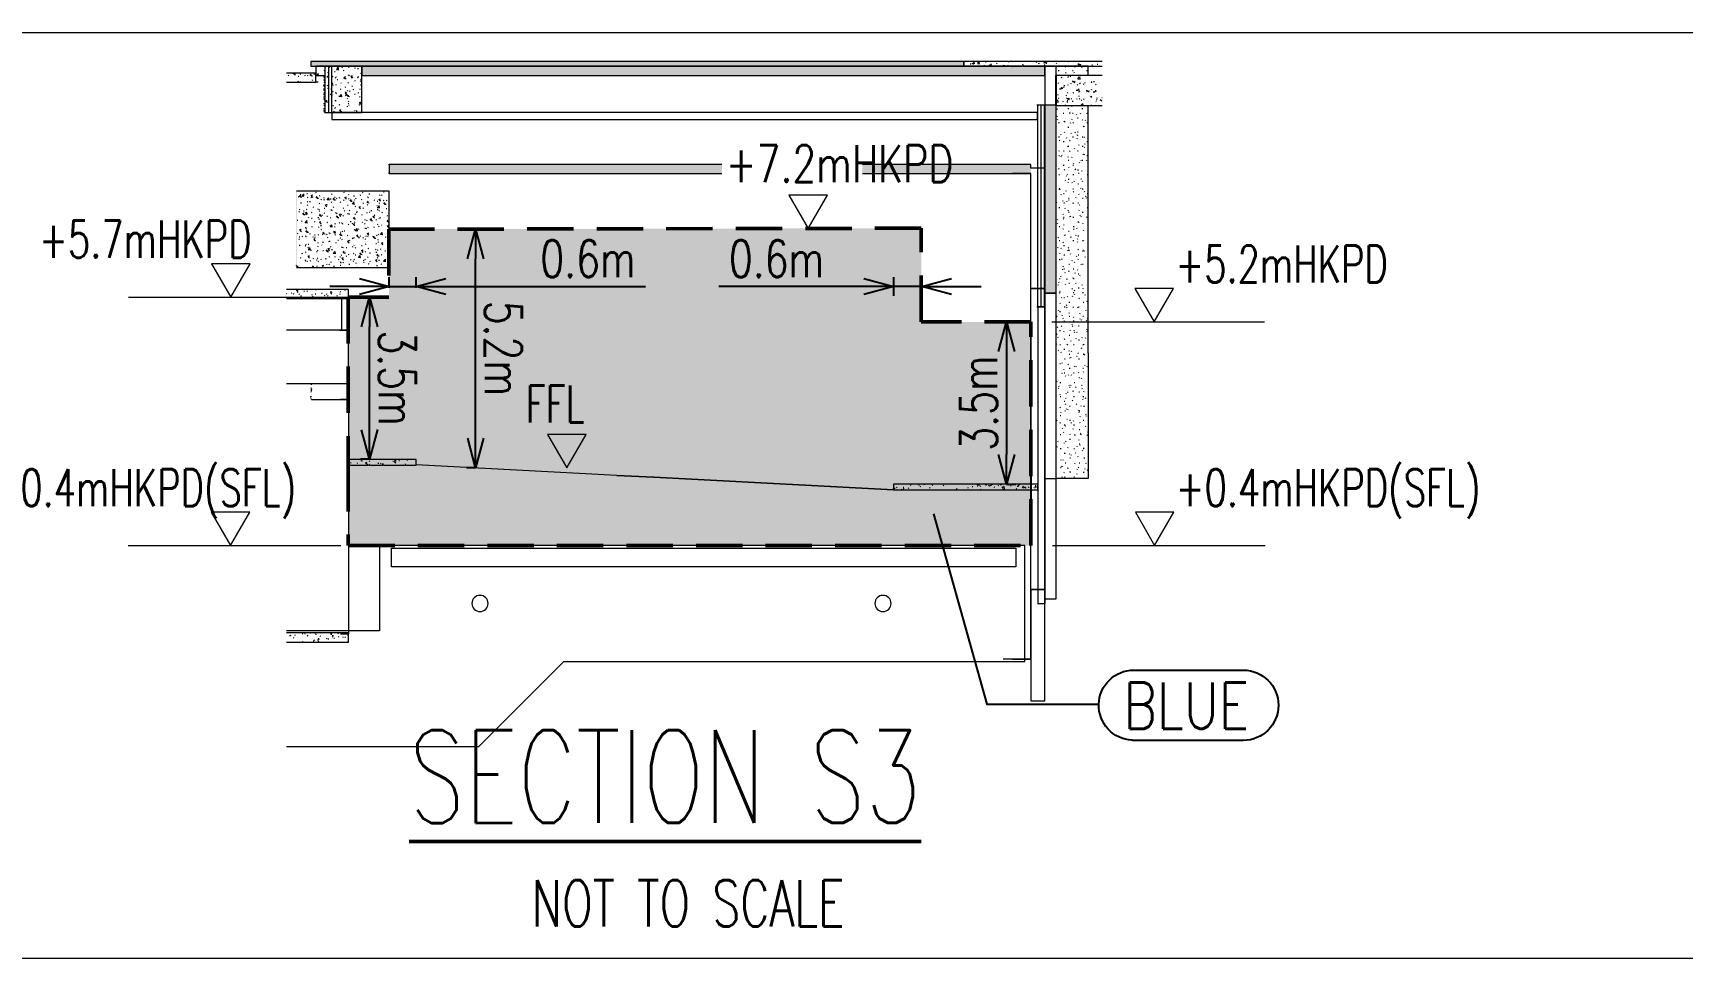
# Model space of a CAD drawing. Header units: millimetres. Extents: x 829698 to 839067, y 817400 to 823544.
# Drawn here: x 835715.3 to 836071.2, y 819502.7 to 819702.3 of the extents above; entities that cross this region are included whole.
import ezdxf
from ezdxf.enums import TextEntityAlignment as Align

# ---------------------------------------------------------------- set-up
doc = ezdxf.new("R2010")
doc.units = ezdxf.units.MM
doc.linetypes.add('DASHED2', pattern=[0.375, 0.25, -0.125])
for name, color, linetype, lineweight in [('01-feature', 8, 'Continuous', 13), ('01-occup', 7, 'DASHED2', 50), ('01-txt', 7, 'Continuous', 20), ('02-txt', 7, 'Continuous', 25)]:
    doc.layers.add(name, color=color, linetype=linetype, lineweight=lineweight)
doc.layers.add('01-hatch', color=7, linetype='Continuous', lineweight=0, true_color=0xa8def7)
doc.styles.add('ROMANS', font='romans.shx', dxfattribs={"width": 0.75})
doc.styles.get("Standard").update_dxf_attribs({"font": 'arial.ttf'})
doc.dimstyles.new('ISO-25', dxfattribs={"dimtxt": 2.5, "dimasz": 2.5, "dimexe": 1.25, "dimexo": 0.625, "dimtad": 1, "dimtxsty": 'Standard', "dimcen": 2.5, "dimadec": 0, "dimazin": 0, "dimtfac": 1, "dimtmove": 0, "dimatfit": 3, "dimfxl": 1, "dimarcsym": 0})
pattern_1 = [(50, (835847.2058, 819671.7902), (3.645885, -0.319485), [0.37978, -4.18759]), (355, (835847.206, 819671.79), (-0.7088, 3.82417), [0.29983, -3.34807]), (100.451, (835847.5056, 819671.7602), (2.94188, 3.50003), [0.31982, -3.55795]), (46.184, (835847.206, 819672.7996), (5.4176, -0.83521), [0.56967, -6.28638]), (96.636, (835847.6556, 819672.7296), (4.74682, 4.94919), [0.48972, -5.33692]), (351.184, (835847.206, 819672.7996), (4.74217, 4.94843), [0.45973, -5.0271]), (21, (835847.7155, 819672.5497), (3.033873, -2.04699), [0.37978, -4.18759]), (326, (835847.7155, 819672.5497), (1.23406, 3.68832), [0.29983, -3.34807]), (71.451, (835847.9654, 819672.3798), (4.26988, 1.63494), [0.31982, -3.55795]), (37.5, (835847.2058, 819671.7902), (0.065394, 1.687848), [0.169902, -3.13819, 0.169902, -3.238133, -3.368058]), (37.5, (835847.2058, 819671.7902), (0.065394, 1.687848), [-6.71613, 0.1699, -3.198156]), (7.5, (835847.2058, 819671.7902), (1.339373, 2.000898), [0.169902, -1.76898, 0.169902, -3.06823, -1.279262]), (7.5, (835847.2058, 819671.7902), (1.339373, 2.000898), [-5.177015, 0.1699, -1.119355]), (327.5, (835846.0765, 819671.7902), (2.711134, -0.115575), [0.169902, -1.099366, 0.169902, -3.787816, -5.25697]), (327.5, (835846.0765, 819671.7902), (2.711134, -0.115575), [-5.226986, 0.1699, -5.087067]), (317.5, (835845.5668, 819671.7902), (2.962787, 0.51134), [0.1699, -1.479147, 0.1699, -2.45858, -3.72785]), (317.5, (835845.5668, 819671.7902), (2.962787, 0.51134), [-4.27753, 0.1699, -3.56794])]
pattern_2 = [(50, (835847.2058, 819671.7902), (3.64589, -0.31949), [0.37978, -4.18759]), (355, (835847.206, 819671.79), (-0.7088, 3.82417), [0.29983, -3.34807]), (100.451, (835847.5056, 819671.7602), (2.94188, 3.50003), [0.31982, -3.55795]), (46.184, (835847.206, 819672.7996), (5.4176, -0.8352), [0.56967, -6.28638]), (96.636, (835847.6556, 819672.7296), (4.74682, 4.9492), [0.48972, -5.33692]), (351.184, (835847.206, 819672.7996), (4.74217, 4.94843), [0.45973, -5.0271]), (21, (835847.7155, 819672.5497), (3.03387, -2.04699), [0.37978, -4.18759]), (326, (835847.7155, 819672.5497), (1.23406, 3.68832), [0.29983, -3.34807]), (71.451, (835847.9654, 819672.3798), (4.26988, 1.63494), [0.31982, -3.55795]), (37.5, (835847.2058, 819671.7902), (0.065394, 1.687848), [0.1699, -3.13819, 0.1699, -3.238133, -3.36806]), (37.5, (835847.2058, 819671.7902), (0.065394, 1.687848), [-6.71613, 0.1699, -3.19816]), (7.5, (835847.2058, 819671.7902), (1.339373, 2.0009), [0.1699, -1.76898, 0.1699, -3.06823, -1.27926]), (7.5, (835847.2058, 819671.7902), (1.339373, 2.0009), [-5.177015, 0.1699, -1.119355]), (327.5, (835846.0765, 819671.7902), (2.711134, -0.115575), [0.1699, -1.099366, 0.1699, -3.787816, -5.25697]), (327.5, (835846.0765, 819671.7902), (2.711134, -0.115575), [-5.22699, 0.1699, -5.08707]), (317.5, (835845.5668, 819671.7902), (2.962787, 0.51134), [0.1699, -1.47915, 0.1699, -2.45858, -3.72785]), (317.5, (835845.5668, 819671.7902), (2.962787, 0.51134), [-4.27753, 0.1699, -3.56794])]
pattern_3 = [(0, (835847.2058, 819671.7902), (4.05766, 1.019412), [0.1699, -2.87834, 0.1699, -2.87834, -16.25063]), (0, (835847.2058, 819671.7902), (4.05766, 1.019412), [-6.096485, 0.1699, -5.92658, 0.1699, -2.87834, -7.1059]), (0, (835847.2058, 819671.7902), (4.05766, 1.019412), [-15.23122, 0.1699, -1.85893, 0.1699, -4.90717]), (120, (835848.7349, 819672.2899), (-2.911667, 3.004331), [0.1699, -2.87834, 0.1699, -2.87834, -16.25063]), (120, (835848.7349, 819672.2899), (-2.911667, 3.004331), [-6.096485, 0.1699, -5.92658, 0.1699, -2.87834, -7.1059]), (120, (835848.7349, 819672.2899), (-2.911667, 3.004331), [-15.23122, 0.1699, -1.85893, 0.1699, -4.90717]), (240, (835849.2347, 819674.3287), (-1.145993, -4.023743), [0.1699, -2.87834, 0.1699, -2.87834, -16.25063]), (240, (835849.2347, 819674.3287), (-1.145993, -4.023743), [-6.096485, 0.1699, -5.92658, 0.1699, -2.87834, -7.1059]), (240, (835849.2347, 819674.3287), (-1.145993, -4.023743), [-15.23122, 0.1699, -1.85893, 0.1699, -4.90717])]

# ---------------------------------------------------------------- blocks, each defined once
blk = doc.blocks.new('_Open30')
at = {"color": 0, "linetype": 'ByBlock', "lineweight": -2}
for p, q in [((-1, 0.268), (0, 0)), ((0, 0), (-1, -0.268)), ((0, 0), (-1, 0))]:
    blk.add_line(p, q, dxfattribs=at)
blk = doc.blocks.new('*D44')
at = {"layer": '01-txt', "color": 0, "lineweight": -2, "transparency": 16777216}
for p, q in [((835810.78, 819660.02), (835808.78, 819660.02)), ((835810.82, 819614.89), (835810.78, 819653.62)), ((835810.82, 819608.49), (835808.82, 819608.49))]:
    blk.add_line(p, q, dxfattribs=at)
at = {"layer": 'Defpoints', "color": 0, "transparency": 16777216}
for p in [(835810.78, 819660.02), (835810.94, 819660.02), (835810.83, 819608.49)]:
    blk.add_point(p, dxfattribs=at)
at = {"layer": '01-txt', "color": 0, "lineweight": -2, "transparency": 16777216, "xscale": 6.4, "yscale": 6.4, "zscale": 6.4}
for p, rotation in [((835810.78, 819660.02), 90.0547700306444), ((835810.82, 819608.49), 270.0547700306444)]:
    blk.add_blockref('_Open30', p, dxfattribs=dict(at, rotation=rotation))
at = {"layer": '01-txt', "color": 0, "lineweight": 20, "transparency": 16777216, "insert": (835816.8, 819634.26), "char_height": 8, "attachment_point": 5, "rotation": 270.0548, "style": 'ROMANS'}
blk.add_mtext('5.2m', dxfattribs=at)
blk = doc.blocks.new('*D45')
at = {"layer": '01-txt', "color": 0, "lineweight": -2, "transparency": 16777216}
for p, q in [((835787.92, 819645.35), (835789.92, 819645.35)), ((835787.94, 819616.74), (835787.92, 819638.95)), ((835787.95, 819610.34), (835785.95, 819610.34))]:
    blk.add_line(p, q, dxfattribs=at)
at = {"layer": 'Defpoints', "color": 0, "transparency": 16777216}
for p in [(835787.81, 819645.35), (835787.92, 819645.35), (835788.17, 819610.34)]:
    blk.add_point(p, dxfattribs=at)
at = {"layer": '01-txt', "color": 0, "lineweight": -2, "transparency": 16777216, "xscale": 6.4, "yscale": 6.4, "zscale": 6.4}
for p, rotation in [((835787.92, 819645.35), 90.04177207462781), ((835787.95, 819610.34), 270.0417720746278)]:
    blk.add_blockref('_Open30', p, dxfattribs=dict(at, rotation=rotation))
at = {"layer": '01-txt', "color": 0, "lineweight": 20, "transparency": 16777216, "insert": (835793.93, 819627.85), "char_height": 8, "attachment_point": 5, "rotation": 270.0418, "style": 'ROMANS'}
blk.add_mtext('3.5m', dxfattribs=at)
blk = doc.blocks.new('*D46')
at = {"layer": '01-txt', "color": 0, "lineweight": -2, "transparency": 16777216}
for p, q in [((835785.8, 819647.62), (835779.4, 819647.62)), ((835792.2, 819647.35), (835792.2, 819649.62)), ((835792.2, 819647.62), (835797.99, 819647.62)), ((835797.99, 819647.35), (835797.99, 819649.62)), ((835804.39, 819647.62), (835847.47, 819647.62))]:
    blk.add_line(p, q, dxfattribs=at)
at = {"layer": 'Defpoints', "color": 0, "transparency": 16777216}
for p in [(835797.99, 819647.62), (835792.2, 819645.35), (835797.99, 819645.35)]:
    blk.add_point(p, dxfattribs=at)
at = {"layer": '01-txt', "color": 0, "lineweight": -2, "transparency": 16777216, "xscale": 6.4, "yscale": 6.4, "zscale": 6.4}
blk.add_blockref('_Open30', (835792.2, 819647.62), dxfattribs=at)
at = {"layer": '01-txt', "color": 0, "lineweight": -2, "transparency": 16777216, "xscale": 6.4, "yscale": 6.4, "zscale": 6.4, "rotation": 180}
blk.add_blockref('_Open30', (835797.99, 819647.62), dxfattribs=at)
at = {"layer": '01-txt', "color": 0, "lineweight": 20, "transparency": 16777216, "insert": (835835.05, 819653.62), "char_height": 8, "attachment_point": 5, "style": 'ROMANS'}
blk.add_mtext('0.6m', dxfattribs=at)
blk = doc.blocks.new('*D47')
at = {"layer": '01-txt', "color": 0, "lineweight": -2, "transparency": 16777216}
for p, q in [((835925.31, 819640), (835927.31, 819640)), ((835925.31, 819633.6), (835925.31, 819611.39)), ((835925.31, 819604.99), (835927.31, 819604.99))]:
    blk.add_line(p, q, dxfattribs=at)
at = {"layer": 'Defpoints', "color": 0, "transparency": 16777216}
for p in [(835923.49, 819640), (835923.49, 819604.99), (835925.31, 819604.99)]:
    blk.add_point(p, dxfattribs=at)
at = {"layer": '01-txt', "color": 0, "lineweight": -2, "transparency": 16777216, "xscale": 6.4, "yscale": 6.4, "zscale": 6.4}
for p, rotation in [((835925.31, 819640), 90), ((835925.31, 819604.99), 270)]:
    blk.add_blockref('_Open30', p, dxfattribs=dict(at, rotation=rotation))
at = {"layer": '01-txt', "color": 0, "lineweight": 20, "transparency": 16777216, "insert": (835919.31, 819622.5), "char_height": 8, "attachment_point": 5, "rotation": 90, "style": 'ROMANS'}
blk.add_mtext('3.5m', dxfattribs=at)
blk = doc.blocks.new('*D48')
at = {"layer": '01-txt', "color": 0, "lineweight": -2, "transparency": 16777216}
for p, q in [((835894.56, 819647.62), (835863.3, 819647.62)), ((835900.96, 819649.62), (835900.96, 819645.62)), ((835907.02, 819647.62), (835900.96, 819647.62)), ((835907.02, 819649.62), (835907.02, 819645.62)), ((835913.42, 819647.62), (835919.82, 819647.62))]:
    blk.add_line(p, q, dxfattribs=at)
at = {"layer": 'Defpoints', "color": 0, "transparency": 16777216}
for p in [(835900.96, 819655.52), (835907.02, 819655.52), (835900.96, 819647.62)]:
    blk.add_point(p, dxfattribs=at)
at = {"layer": '01-txt', "color": 0, "lineweight": -2, "transparency": 16777216, "xscale": 6.4, "yscale": 6.4, "zscale": 6.4}
blk.add_blockref('_Open30', (835900.96, 819647.62), dxfattribs=at)
at = {"layer": '01-txt', "color": 0, "lineweight": -2, "transparency": 16777216, "xscale": 6.4, "yscale": 6.4, "zscale": 6.4, "rotation": 180}
blk.add_blockref('_Open30', (835907.02, 819647.62), dxfattribs=at)
at = {"layer": '01-txt', "color": 0, "lineweight": 20, "transparency": 16777216, "insert": (835875.73, 819653.62), "char_height": 8, "attachment_point": 5, "style": 'ROMANS'}
blk.add_mtext('0.6m', dxfattribs=at)

msp = doc.modelspace()

# ---------------------------------------------------------------- hatches: boundary and pattern name
at = {"layer": '01-feature'}
h = msp.add_hatch(dxfattribs=at)
h.set_pattern_fill('FP_1', color=256, scale=9.994237, style=0, pattern_type=2)
h.set_pattern_definition(pattern_1)
h.paths.add_polyline_path([(835776.372, 819691.679), (835776.372, 819693.678), (835770.051, 819693.678), (835770.051, 819691.679)], flags=0)
h = msp.add_hatch(dxfattribs=at)
h.set_pattern_fill('FP_1', color=256, scale=9.994237, style=0, pattern_type=2)
h.set_pattern_definition(pattern_1)
h.paths.add_polyline_path([(835857.985, 819695.177), (835916.091, 819695.177), (835916.091, 819696.176), (835775.289, 819696.176), (835775.289, 819695.177)], flags=0)
h = msp.add_hatch(dxfattribs=at)
h.set_pattern_fill('FP_1', color=256, scale=9.994237, style=0, pattern_type=2)
h.set_pattern_definition(pattern_1)
h.paths.add_polyline_path([(835776.372, 819693.178), (835778.247, 819693.178), (835778.247, 819695.177), (835776.372, 819695.177)], flags=0)
h = msp.add_hatch(dxfattribs=at)
h.set_pattern_fill('FP_1', color=256, scale=9.994237, style=0, pattern_type=2)
h.set_pattern_definition(pattern_1)
h.paths.add_polyline_path([(835778.247, 819685.182), (835786.245, 819685.182), (835786.245, 819695.177), (835778.247, 819695.177), (835778.247, 819693.178)], flags=0)
h = msp.add_hatch(dxfattribs=at)
h.set_pattern_fill('FP_1', color=256, scale=9.994237, style=0, pattern_type=2)
h.set_pattern_definition(pattern_1)
h.paths.add_polyline_path([(835857.982, 819693.178), (835933.551, 819693.178), (835933.551, 819695.177), (835786.245, 819695.177), (835786.245, 819693.178)], flags=0)
h = msp.add_hatch(dxfattribs=at)
h.set_pattern_fill('FP_1', color=256, scale=9.994237, style=0, pattern_type=2)
h.set_pattern_definition(pattern_1)
h.paths.add_polyline_path([(835916.091, 819695.177), (835945.916, 819695.177), (835945.916, 819696.176), (835916.091, 819696.176)], flags=0)
h = msp.add_hatch(dxfattribs=at)
h.set_pattern_fill('FP_5', color=256, scale=9.994237, style=0, pattern_type=2)
h.set_pattern_definition(pattern_3)
h.paths.add_polyline_path([(835942.905, 819633.212), (835942.905, 819686.682), (835936.058, 819686.682), (835936.058, 819633.212)], flags=0)
h.paths.add_polyline_path([(835936.058, 819693.178), (835942.905, 819693.178), (835942.905, 819695.177), (835936.058, 819695.177)], flags=0)
h = msp.add_hatch(dxfattribs=at)
h.set_pattern_fill('FP_4', color=256, scale=9.994237, style=0, pattern_type=2)
h.set_pattern_definition([(0, (835778.2956, 819671.7902), (0.109937, 1.01941), [0, -0.079954, 0, -0.079954, -0.449741]), (0, (835778.2956, 819671.7902), (0.109937, 1.01941), [-0.169902, 0, -0.159908, 0, -0.079954, -0.199885]), (0, (835778.2956, 819671.7902), (0.109937, 1.01941), [-0.419758, 0, -0.049971, 0, -0.139919]), (90.917, (835778.345528, 819672.289872), (-0.07812311, 3.00740027), [0.1499136, -2.488565, 0.1499136, -2.488565, -14.071886]), (90.917, (835778.345528, 819672.289872), (-0.07812311, 3.00740027), [-5.276957, 0.1499136, -5.1270437, 0.1499136, -2.488565, -6.15645]), (90.917, (835778.345528, 819672.289872), (-0.07812311, 3.00740027), [-13.192393, 0.1499136, -1.609072, 0.1499136, -4.247551]), (269.083, (835778.355522, 819674.328697), (-0.034480024, -4.027641587), [0.1499136, -2.488565, 0.1499136, -2.488565, -14.071886]), (269.083, (835778.355522, 819674.328697), (-0.034480024, -4.027641587), [-5.276957, 0.1499136, -5.1270437, 0.1499136, -2.488565, -6.15645]), (269.083, (835778.355522, 819674.328697), (-0.034480024, -4.027641587), [-13.192393, 0.1499136, -1.609072, 0.1499136, -4.247551])])
h.paths.add_polyline_path([(835778.247, 819685.182), (835778.247, 819693.178), (835778.108, 819693.178), (835778.108, 819685.182)], flags=0)
h = msp.add_hatch(dxfattribs=at)
h.set_pattern_fill('FP_1', color=256, scale=9.994237, style=0, pattern_type=2)
h.set_pattern_definition(pattern_1)
h.paths.add_polyline_path([(835936.057, 819686.682), (835945.913, 819686.682), (835945.913, 819693.178), (835936.057, 819693.178)], flags=0)
h = msp.add_hatch(dxfattribs=at)
h.set_pattern_fill('FP_4', color=256, scale=9.994237, style=0, pattern_type=2)
h.set_pattern_definition([(0, (835933.4561, 819671.7902), (0.13992, 1.019412), [0.009994, -0.099942, 0.009994, -0.099942, -0.549683]), (0, (835933.4561, 819671.7902), (0.13992, 1.019412), [-0.209879, 0.009994, -0.199885, 0.009994, -0.099942, -0.239862]), (0, (835933.4561, 819671.7902), (0.13992, 1.019412), [-0.5197, 0.009994, -0.059965, 0.009994, -0.169902]), (91.126, (835933.50606, 819672.289872), (-0.09908508, 3.00689889), [0.1499136, -2.488565, 0.1499136, -2.488565, -14.071886]), (91.126, (835933.50606, 819672.289872), (-0.09908508, 3.00689889), [-5.276957, 0.1499136, -5.137038, 0.1499136, -2.488565, -6.15645]), (91.126, (835933.50606, 819672.289872), (-0.09908508, 3.00689889), [-13.192393, 0.1499136, -1.609072, 0.1499136, -4.257545]), (268.874, (835933.52605, 819674.328697), (-0.039179237, -4.027685415), [0.1499136, -2.488565, 0.1499136, -2.488565, -14.071886]), (268.874, (835933.52605, 819674.328697), (-0.039179237, -4.027685415), [-5.276957, 0.1499136, -5.137038, 0.1499136, -2.488565, -6.15645]), (268.874, (835933.52605, 819674.328697), (-0.039179237, -4.027685415), [-13.192393, 0.1499136, -1.609072, 0.1499136, -4.257545])])
h.paths.add_polyline_path([(835933.493, 819646.205), (835933.558, 819646.205), (835933.558, 819686.76), (835933.493, 819686.76), (835933.493, 819673.189), (835933.538, 819673.189), (835933.538, 819647.204), (835933.493, 819647.204)], flags=0)
msp.add_hatch(color=256, dxfattribs=at).paths.add_polyline_path([(835936.058, 819646.205), (835936.058, 819686.76), (835933.558, 819686.76), (835933.558, 819646.205)], flags=0)
h = msp.add_hatch(dxfattribs=at)
h.set_pattern_fill('FP_1', color=256, scale=9.994237, style=0, pattern_type=2)
h.set_pattern_definition(pattern_2)
h.paths.add_polyline_path([(835857.982, 819671.977), (835930.538, 819671.977), (835930.538, 819673.976), (835792.196, 819673.976), (835792.196, 819671.977)], flags=0)
h = msp.add_hatch(dxfattribs=at)
h.set_pattern_fill('FP_2', color=256, scale=9.994237, style=0, pattern_type=2)
h.set_pattern_definition([(0, (835772.259, 819671.7902), (0.109937, 1.01941), [0, -0.079954, 0, -0.079954, -0.449741]), (0, (835772.259, 819671.7902), (0.109937, 1.01941), [-0.169902, 0, -0.159908, 0, -0.079954, -0.199885]), (0, (835772.259, 819671.7902), (0.109937, 1.01941), [-0.419758, 0, -0.049971, 0, -0.139919]), (90.916, (835772.299015, 819672.289872), (-0.07807062, 3.00740163), [0.1499136, -2.488565, 0.1499136, -2.488565, -14.071886]), (90.916, (835772.299015, 819672.289872), (-0.07807062, 3.00740163), [-5.276957, 0.1499136, -5.1270437, 0.1499136, -2.488565, -6.15645]), (90.916, (835772.299015, 819672.289872), (-0.07807062, 3.00740163), [-13.192393, 0.1499136, -1.609072, 0.1499136, -4.247551]), (269.084, (835772.309008, 819674.328697), (-0.03440973, -4.027642188), [0.1499136, -2.488565, 0.1499136, -2.488565, -14.071886]), (269.084, (835772.309008, 819674.328697), (-0.03440973, -4.027642188), [-5.276957, 0.1499136, -5.1270437, 0.1499136, -2.488565, -6.15645]), (269.084, (835772.309008, 819674.328697), (-0.03440973, -4.027642188), [-13.192393, 0.1499136, -1.609072, 0.1499136, -4.247551])])
h.paths.add_polyline_path([(835772.2, 819651.702), (835772.2, 819668.192), (835772.061, 819668.192), (835772.061, 819651.702)], flags=0)
h = msp.add_hatch(dxfattribs=at)
h.set_pattern_fill('FP_1', color=256, scale=9.994237, style=0, pattern_type=2)
h.set_pattern_definition(pattern_2)
h.paths.add_polyline_path([(835772.2, 819651.702), (835792.196, 819651.702), (835792.196, 819668.192), (835772.2, 819668.192)], flags=0)
h = msp.add_hatch(color=256, dxfattribs=at)
h.dxf.hatch_style = 1
h.paths.add_polyline_path([(835930.577, 819633.212), (835930.577, 819640.001), (835906.933, 819640.001), (835906.933, 819660.195), (835792.196, 819659.988), (835792.196, 819651.702), (835792.116, 819645.349), (835783.42, 819645.349), (835783.42, 819638.21), (835783.421, 819638.21), (835783.421, 819626.716), (835783.421, 819623.218), (835783.438, 819623.218), (835783.438, 819610.337), (835797.992, 819610.337), (835797.992, 819609.167), (835841.251, 819606.881), (835849.152, 819606.467), (835849.26, 819606.461), (835857.366, 819606.035), (835857.366, 819606.035), (835849.26, 819606.461), (835849.152, 819606.467), (835841.251, 819606.881), (835797.992, 819609.167), (835797.992, 819609.088), (835783.438, 819609.088), (835783.438, 819591.738), (835930.577, 819591.738), (835930.577, 819603.743), (835900.96, 819603.743), (835900.952, 819603.761), (835857.366, 819606.035), (835857.366, 819606.035), (835900.96, 819603.76), (835900.96, 819604.992), (835930.529, 819604.992), (835930.577, 819605.47)], flags=16)
h.paths.add_polyline_path([(835792.116, 819659.988), (835792.116, 819645.349), (835783.338, 819645.349), (835783.353, 819610.349), (835783.353, 819610.361), (835783.353, 819609.099), (835783.353, 819591.738), (835930.577, 819591.738), (835930.577, 819640.001), (835906.933, 819640.001), (835906.933, 819660.195)])
h = msp.add_hatch(dxfattribs=at)
h.set_pattern_fill('FP_1', color=256, scale=9.994237, style=0, pattern_type=2)
h.set_pattern_definition(pattern_1)
h.paths.add_polyline_path([(835770.051, 819645.006), (835783.417, 819645.006), (835783.417, 819647.004), (835770.051, 819647.004)], flags=0)
h = msp.add_hatch(dxfattribs=at)
h.set_pattern_fill('FP_5', color=256, scale=9.994237, style=0, pattern_type=2)
h.set_pattern_definition(pattern_3)
h.paths.add_polyline_path([(835936.034, 819606.228), (835942.92, 819606.228), (835942.92, 819633.212), (835936.034, 819633.212), (835936.034, 819622.563)], flags=0)
h = msp.add_hatch(dxfattribs=at)
h.set_pattern_fill('FP_3', color=256, scale=9.994237, style=0, pattern_type=2)
h.set_pattern_definition([(0, (835775.4972, 819671.7902), (0.129925, 1.019412), [0.009994, -0.089948, 0.009994, -0.089948, -0.509706]), (0, (835775.4972, 819671.7902), (0.129925, 1.019412), [-0.1898905, 0.009994, -0.1898905, 0.009994, -0.089948, -0.219873]), (0, (835775.4972, 819671.7902), (0.129925, 1.019412), [-0.4797234, 0.009994, -0.0599654, 0.009994, -0.159908]), (91.045, (835775.537147, 819672.289872), (-0.09483408, 3.007035963), [0.1499136, -2.488565, 0.1499136, -2.488565, -14.071886]), (91.045, (835775.537147, 819672.289872), (-0.09483408, 3.007035963), [-5.2769572, 0.1499136, -5.1270437, 0.1499136, -2.488565, -6.15645]), (91.045, (835775.537147, 819672.289872), (-0.09483408, 3.007035963), [-13.192393, 0.1499136, -1.609072, 0.1499136, -4.247551]), (268.955, (835775.557136, 819674.328697), (-0.033485193, -4.02773678), [0.1499136, -2.488565, 0.1499136, -2.488565, -14.071886]), (268.955, (835775.557136, 819674.328697), (-0.033485193, -4.02773678), [-5.2769572, 0.1499136, -5.1270437, 0.1499136, -2.488565, -6.15645]), (268.955, (835775.557136, 819674.328697), (-0.033485193, -4.02773678), [-13.192393, 0.1499136, -1.609072, 0.1499136, -4.247551])])
h.paths.add_polyline_path([(835775.263, 819623.218), (835775.421, 819623.218), (835775.421, 819626.716), (835775.263, 819626.716), (835775.263, 819624.651)], flags=0)
h = msp.add_hatch(dxfattribs=at)
h.set_pattern_fill('FP_1', color=256, scale=9.994237, style=0, pattern_type=2)
h.set_pattern_definition(pattern_1)
h.paths.add_polyline_path([(835797.992, 819609.088), (835797.992, 819610.337), (835783.438, 819610.337), (835783.438, 819609.088)], flags=0)
h = msp.add_hatch(dxfattribs=at)
h.set_pattern_fill('FP_1', color=256, scale=9.994237, style=0, pattern_type=2)
h.set_pattern_definition(pattern_1)
h.paths.add_polyline_path([(835932.049, 819603.743), (835932.049, 819604.992), (835900.96, 819604.992), (835900.96, 819603.743)], flags=0)
h = msp.add_hatch(dxfattribs=at)
h.set_pattern_fill('FP_1', color=256, scale=9.994237, style=0, pattern_type=2)
h.set_pattern_definition(pattern_1)
h.paths.add_polyline_path([(835770.054, 819570.922), (835783.42, 819570.926), (835783.42, 819572.925), (835770.054, 819572.921), (835770.054, 819572.23)], flags=0)
at = {"layer": '01-hatch'}
h = msp.add_hatch(color=256, dxfattribs=at)
h.dxf.hatch_style = 1
h.paths.add_polyline_path([(835792.116, 819659.988), (835792.116, 819645.349), (835783.338, 819645.349), (835783.353, 819610.349), (835783.353, 819610.361), (835783.353, 819609.099), (835783.353, 819591.738), (835930.577, 819591.738), (835930.577, 819640.001), (835906.933, 819640.001), (835906.933, 819660.195)])

# ---------------------------------------------------------------- linework, layer by layer
at = {"layer": '01-feature'}
for p, q in [((835776.372, 819693.678), (835770.051, 819693.678)), ((835916.091, 819696.176), (835775.289, 819696.176)), ((835775.289, 819696.176), (835775.289, 819695.177)), ((835775.289, 819695.177), (835779.809, 819695.177)), ((835778.247, 819695.177), (835776.372, 819695.177)), ((835776.372, 819695.177), (835776.372, 819693.178)), ((835776.372, 819691.679), (835776.372, 819693.678)), ((835786.245, 819695.177), (835778.247, 819695.177)), ((835779.809, 819695.177), (835778.305, 819695.177)), ((835778.305, 819695.177), (835778.305, 819685.182)), ((835779.057, 819695.177), (835779.057, 819685.182)), ((835779.809, 819695.177), (835916.091, 819695.177)), ((835779.809, 819685.182), (835779.809, 819695.177)), ((835933.551, 819695.177), (835786.245, 819695.177)), ((835786.245, 819695.177), (835786.245, 819693.178)), ((835786.245, 819693.178), (835786.245, 819695.177)), ((835916.091, 819695.177), (835916.091, 819696.176)), ((835945.916, 819696.176), (835916.091, 819696.176)), ((835916.091, 819696.176), (835916.091, 819695.177)), ((835916.091, 819695.177), (835945.916, 819695.177)), ((835933.551, 819693.178), (835933.551, 819695.177)), ((835933.558, 819695.177), (835933.551, 819695.177)), ((835936.058, 819695.177), (835933.558, 819695.177)), ((835933.558, 819695.177), (835933.558, 819633.212)), ((835942.905, 819695.177), (835936.058, 819695.177)), ((835936.058, 819633.212), (835936.058, 819695.177)), ((835942.905, 819693.178), (835942.905, 819695.177)), ((835770.051, 819691.679), (835776.372, 819691.679)), ((835776.372, 819693.178), (835778.247, 819693.178)), ((835776.836, 819691.679), (835776.372, 819691.679)), ((835786.245, 819693.178), (835933.551, 819693.178)), ((835786.245, 819685.182), (835786.245, 819693.178)), ((835935.971, 819686.76), (835935.971, 819693.178)), ((835935.971, 819693.178), (835936.048, 819693.178)), ((835945.916, 819693.178), (835936.048, 819693.178)), ((835936.048, 819693.178), (835936.048, 819686.76)), ((835945.913, 819693.178), (835936.057, 819693.178)), ((835936.057, 819693.178), (835936.057, 819686.682)), ((835931.993, 819686.76), (835931.821, 819686.76)), ((835933.493, 819686.76), (835931.993, 819686.76)), ((835931.993, 819686.76), (835931.993, 819643.207)), ((835932.743, 819686.76), (835932.743, 819643.207)), ((835933.493, 819643.207), (835933.493, 819686.76)), ((835936.058, 819686.76), (835933.558, 819686.76)), ((835936.057, 819686.682), (835945.913, 819686.682)), ((835936.058, 819646.205), (835936.058, 819686.76)), ((835942.905, 819633.212), (835942.905, 819686.682)), ((835778.247, 819685.182), (835786.245, 819685.182)), ((835778.305, 819685.182), (835779.809, 819685.182)), ((835931.993, 819685.182), (835779.809, 819685.182)), ((835779.809, 819685.182), (835779.809, 819683.683)), ((835779.809, 819683.683), (835931.993, 819683.683)), ((835931.993, 819683.683), (835931.993, 819685.182)), ((835792.057, 819673.976), (835792.196, 819673.976)), ((835930.538, 819673.976), (835792.196, 819673.976)), ((835792.196, 819673.976), (835792.196, 819671.977)), ((835930.538, 819673.189), (835930.538, 819673.976)), ((835933.538, 819673.189), (835930.538, 819673.189)), ((835933.538, 819647.204), (835933.538, 819673.189)), ((835792.196, 819671.977), (835792.057, 819671.977)), ((835792.196, 819671.977), (835926.577, 819671.977)), ((835926.577, 819671.977), (835930.538, 819671.977)), ((835930.538, 819671.977), (835926.577, 819671.977)), ((835930.577, 819671.977), (835930.538, 819671.977)), ((835930.577, 819633.212), (835930.577, 819671.977)), ((835792.196, 819668.192), (835772.2, 819668.192)), ((835792.196, 819651.702), (835792.196, 819668.192)), ((835772.2, 819651.702), (835792.196, 819651.702)), ((835930.538, 819647.204), (835930.549, 819647.204)), ((835930.549, 819647.204), (835933.538, 819647.204)), ((835933.549, 819647.204), (835930.549, 819647.204)), ((835933.549, 819582.242), (835933.549, 819647.204)), ((835781.42, 819647.004), (835770.051, 819647.004)), ((835770.051, 819645.006), (835781.42, 819645.006)), ((835783.417, 819647.004), (835781.42, 819647.004)), ((835783.42, 819647.004), (835781.42, 819647.004)), ((835781.42, 819645.006), (835783.417, 819645.006)), ((835783.419, 819645.224), (835781.919, 819645.225)), ((835781.919, 819645.225), (835781.919, 819638.21)), ((835783.261, 819645.326), (835783.419, 819645.224)), ((835783.417, 819645.006), (835783.417, 819647.004)), ((835783.419, 819638.21), (835783.419, 819645.224)), ((835783.42, 819638.21), (835783.42, 819647.004)), ((835933.558, 819646.205), (835933.493, 819646.205)), ((835933.558, 819646.205), (835936.058, 819646.205)), ((835936.058, 819646.205), (835933.558, 819646.205)), ((835933.558, 819646.205), (835933.558, 819580.243)), ((835936.058, 819580.243), (835936.058, 819646.205)), ((835931.821, 819643.207), (835931.993, 819643.207)), ((835931.993, 819643.207), (835932.061, 819643.207)), ((835932.061, 819643.207), (835933.493, 819643.207)), ((835933.561, 819643.207), (835932.061, 819643.207)), ((835932.061, 819643.207), (835932.061, 819579.244)), ((835933.561, 819579.244), (835933.561, 819643.207)), ((835775.421, 819638.21), (835770.051, 819638.21)), ((835781.42, 819638.21), (835775.421, 819638.21)), ((835781.42, 819638.21), (835775.421, 819638.21)), ((835783.421, 819638.21), (835781.42, 819638.21)), ((835783.421, 819638.21), (835781.42, 819638.21)), ((835781.42, 819638.21), (835783.42, 819638.21)), ((835781.762, 819638.21), (835781.919, 819638.21)), ((835781.919, 819638.21), (835783.419, 819638.21)), ((835783.421, 819623.218), (835783.421, 819638.21)), ((835783.421, 819626.716), (835783.421, 819638.21)), ((835930.577, 819567.25), (835930.577, 819633.212)), ((835936.034, 819606.228), (835936.034, 819633.212)), ((835942.92, 819633.212), (835942.92, 819606.228)), ((835770.051, 819626.716), (835775.421, 819626.716)), ((835775.421, 819626.716), (835783.421, 819626.716)), ((835775.421, 819623.218), (835783.421, 819623.218)), ((835783.438, 819623.218), (835781.638, 819623.218)), ((835783.438, 819610.337), (835783.438, 819623.218)), ((835783.438, 819572.708), (835783.438, 819610.337)), ((835783.438, 819610.337), (835783.438, 819609.088)), ((835797.992, 819610.337), (835783.438, 819610.337)), ((835783.438, 819609.088), (835797.992, 819609.088)), ((835841.251, 819606.881), (835797.985, 819609.167)), ((835841.251, 819606.881), (835797.985, 819609.167)), ((835797.992, 819609.088), (835797.992, 819610.337)), ((835849.152, 819606.467), (835841.251, 819606.881)), ((835841.251, 819606.881), (835849.152, 819606.467)), ((835849.26, 819606.461), (835857.366, 819606.035)), ((835857.366, 819606.035), (835849.26, 819606.461)), ((835857.366, 819606.035), (835900.975, 819603.759)), ((835900.975, 819603.759), (835857.366, 819606.035)), ((835900.96, 819604.992), (835900.96, 819603.743)), ((835932.049, 819604.992), (835900.96, 819604.992)), ((835930.406, 819605.317), (835930.537, 819605.069)), ((835930.577, 819606.228), (835930.407, 819606.228)), ((835930.537, 819605.069), (835930.562, 819605.317)), ((835932.049, 819603.743), (835932.049, 819604.992)), ((835933.534, 819606.228), (835936.034, 819606.228)), ((835942.92, 819606.228), (835936.034, 819606.228)), ((835900.803, 819604.068), (835900.96, 819603.743)), ((835900.96, 819603.743), (835932.049, 819603.743)), ((835790.078, 819591.736), (835790.078, 819573.347)), ((835926.577, 819591.736), (835790.078, 819591.736)), ((835792.635, 819591.137), (835926.577, 819591.137)), ((835792.635, 819591.137), (835926.577, 819591.137)), ((835929.252, 819591.736), (835926.577, 819591.736)), ((835926.577, 819591.137), (835927.335, 819591.137)), ((835926.577, 819591.137), (835927.335, 819591.137)), ((835927.335, 819591.137), (835927.335, 819587.124)), ((835927.335, 819591.137), (835927.335, 819587.124)), ((835929.252, 819566.751), (835929.252, 819591.736)), ((835926.577, 819587.124), (835792.635, 819587.124)), ((835926.577, 819587.124), (835792.635, 819587.124)), ((835927.335, 819587.124), (835926.577, 819587.124)), ((835927.335, 819587.124), (835926.577, 819587.124)), ((835930.549, 819582.242), (835930.587, 819582.242)), ((835930.587, 819582.242), (835933.549, 819582.242)), ((835933.588, 819582.242), (835930.587, 819582.242)), ((835930.587, 819582.242), (835930.587, 819558.256)), ((835933.558, 819580.243), (835933.558, 819579.244)), ((835933.558, 819580.243), (835936.058, 819580.243)), ((835933.588, 819558.256), (835933.588, 819582.242)), ((835931.967, 819579.244), (835932.061, 819579.244)), ((835932.061, 819579.244), (835933.561, 819579.244)), ((835790.078, 819573.347), (835770.051, 819573.347)), ((835783.42, 819572.925), (835770.054, 819572.921)), ((835781.638, 819572.708), (835783.438, 819572.708)), ((835783.42, 819570.926), (835783.42, 819572.925)), ((835770.054, 819570.922), (835783.42, 819570.926)), ((835811.476, 819548.361), (835829.865, 819566.751)), ((835829.865, 819566.751), (835924.56, 819566.751)), ((835926.577, 819567.25), (835924.56, 819567.25)), ((835924.56, 819566.751), (835929.252, 819566.751)), ((835930.56, 819567.25), (835926.577, 819567.25)), ((835926.577, 819567.25), (835930.577, 819567.25)), ((835930.587, 819558.256), (835933.588, 819558.256)), ((835770.051, 819548.361), (835811.476, 819548.361))]:
    msp.add_line(p, q, dxfattribs=at)
msp.add_lwpolyline([(835849.152, 819606.467), (835849.26, 819606.461)], dxfattribs=at)
msp.add_lwpolyline([(835792.635, 819591.137), (835927.335, 819591.137), (835927.335, 819587.124), (835792.635, 819587.124)], close=True, dxfattribs=at)
for centre, start, end in [((835811.757, 819579.244), 0, 180), ((835898.667, 819579.244), 0, 180), ((835811.757, 819579.244), 180, 0), ((835898.667, 819579.244), 180, 0)]:
    msp.add_arc(centre, 1.749, start, end, dxfattribs=at)
at = {"layer": '01-occup', "ltscale": 40}
msp.add_lwpolyline([(835792.116, 819659.988), (835792.116, 819645.349), (835783.338, 819645.349), (835783.353, 819610.349), (835783.353, 819610.361), (835783.353, 819609.099), (835783.353, 819591.738), (835930.577, 819591.738), (835930.577, 819640.001), (835906.933, 819640.001), (835906.933, 819660.195)], close=True, dxfattribs=at)
at = {"layer": '01-txt', "ltscale": 4}
for p, q in [((835735.966, 819645.349), (835781.836, 819645.349)), ((835935.121, 819640.001), (835980.992, 819640.001)), ((835735.899, 819591.738), (835781.77, 819591.738)), ((835935.206, 819591.736), (835981.077, 819591.736))]:
    msp.add_line(p, q, dxfattribs=at)
at = {"layer": '01-txt'}
msp.add_line((835930.577, 819639.999), (835930.662, 819591.736), dxfattribs=at)
at = {"layer": '01-txt', "color": 1, "ltscale": 4}
msp.add_lwpolyline([(836450.567, 819702.322), (835278.626, 819702.322), (835278.626, 819502.748), (836450.567, 819502.748)], close=True, dxfattribs=at)
at = {"layer": '01-txt', "lineweight": 20}
for points in [[(835882.524, 819660.114), (835886.681, 819667.314), (835878.367, 819667.314)], [(835758.024, 819645.334), (835762.181, 819652.534), (835753.867, 819652.534)], [(835957.18, 819639.985), (835961.337, 819647.185), (835953.023, 819647.185)], [(835830.503, 819608.473), (835834.66, 819615.673), (835826.346, 819615.673)], [(835757.957, 819591.722), (835762.114, 819598.922), (835753.8, 819598.922)], [(835957.265, 819591.721), (835961.422, 819598.921), (835953.108, 819598.921)]]:
    msp.add_lwpolyline(points, close=True, dxfattribs=at)
at = {"layer": '01-txt', "lineweight": 25}
msp.add_lwpolyline([(835909.583, 819598.57), (835921.045, 819557.486), (835945.213, 819557.486)], dxfattribs=at)
msp.add_lwpolyline([(835952.382, 819549.713, -0.9734554), (835952.79, 819564.863), (835976.381, 819564.863, -1), (835976.381, 819549.702), (835952.79, 819549.702, -0.0134508), (835952.382, 819549.713, -0.0134508)], format="xyb", dxfattribs=at)

# ---------------------------------------------------------------- texts
at = {"layer": '01-txt', "lineweight": 20, "style": 'ROMANS', "width": 0.7}
for s, p in [('+5.7mHKPD', (835716.654, 819657.835)), ('+5.2mHKPD', (835961.718, 819652.487)), ('FFL', (835821.615, 819622.264)), ('+0.4mHKPD(SFL)', (835706.386, 819604.223)), ('+0.4mHKPD(SFL)', (835961.803, 819604.222))]:
    msp.add_text(s, height=8, dxfattribs=at).set_placement(p, align=Align.MIDDLE_LEFT)
at = {"layer": '01-txt', "lineweight": 25, "style": 'ROMANS', "width": 0.8}
msp.add_text('BLUE', height=10, dxfattribs=at).set_placement((835950.527, 819552.213))
at = {"layer": '02-txt', "lineweight": 50, "style": 'ROMANS', "width": 0.7}
msp.add_text('%%USECTION S3', height=20, rotation=0.01858, dxfattribs=at).set_placement((835796.491, 819531.87))
at = {"layer": '02-txt', "lineweight": 25, "style": 'ROMANS', "width": 0.7}
msp.add_text('NOT TO SCALE', height=10, rotation=0.01858, dxfattribs=at).set_placement((835822.874, 819509.547))

# ---------------------------------------------------------------- dimensions: what is measured, and where the dimension line sits
at = {"layer": '01-txt', "lineweight": 20}
dim = msp.add_linear_dim(base=(835797.992, 819647.617), p1=(835792.201, 819645.348), p2=(835797.992, 819645.348), text='0.6m', dimstyle='ISO-25', override={"dimtxt": 8, "dimasz": 6.4, "dimexe": 2, "dimexo": 2, "dimgap": 2, "dimlfac": -2e-08, "dimdsep": 46, "dimpost": 'm', "dimtxsty": 'ROMANS', "dimblk1": 'Open30', "dimblk2": 'Open30', "dimsah": 1, "dimdle": 1, "dimfxl": 2, "dimfxlon": 1, "dimarcsym": 2}, dxfattribs=at)
dim.commit()
dim.dimension.update_dxf_attribs({"geometry": '*D46', "text_midpoint": (835835.045, 819647.617), "dimtype": 160})
for base, p1, p2, angle, text, picture, middle in [((835810.775, 819660.02), (835810.825, 819608.489), (835810.941, 819660.02), 270.05477, '5.2m', '*D44', (835816.8, 819634.26)), ((835787.92, 819645.348), (835788.165, 819610.337), (835787.812, 819645.348), 270.04177, '3.5m', '*D45', (835793.932, 819627.847)), ((835925.314, 819604.992), (835923.485, 819639.999), (835923.485, 819604.992), 270, '3.5m', '*D47', (835919.314, 819622.496))]:
    dim = msp.add_linear_dim(base=base, p1=p1, p2=p2, angle=angle, text=text, dimstyle='ISO-25', override={"dimtxt": 8, "dimasz": 6.4, "dimexe": 2, "dimexo": 2, "dimgap": 2, "dimlfac": -2e-08, "dimdsep": 46, "dimpost": 'm', "dimtxsty": 'ROMANS', "dimblk1": 'Open30', "dimblk2": 'Open30', "dimsah": 1, "dimdle": 1, "dimfxl": 2, "dimfxlon": 1, "dimarcsym": 2}, dxfattribs=at)
    dim.commit()
    dim.dimension.update_dxf_attribs({"geometry": picture, "text_midpoint": middle})
dim = msp.add_linear_dim(base=(835900.96, 819647.617), p1=(835907.018, 819655.517), p2=(835900.96, 819655.517), angle=180, text='0.6m', dimstyle='ISO-25', override={"dimtxt": 8, "dimasz": 6.4, "dimexe": 2, "dimexo": 2, "dimgap": 2, "dimlfac": -2e-08, "dimdsep": 46, "dimpost": 'm', "dimtxsty": 'ROMANS', "dimblk1": 'Open30', "dimblk2": 'Open30', "dimsah": 1, "dimdle": 1, "dimfxl": 2, "dimfxlon": 1, "dimarcsym": 2}, dxfattribs=at)
dim.commit()
dim.dimension.update_dxf_attribs({"geometry": '*D48', "text_midpoint": (835875.732, 819647.617), "dimtype": 160})

# ---------------------------------------------------------------- next in the draw order: texts
at = {"layer": '01-txt', "lineweight": 20, "insert": (835864.725, 819678.145), "char_height": 8, "attachment_point": 1, "style": 'ROMANS', "bg_fill": 3, "box_fill_scale": 1.1, "bg_fill_color": 256, "bg_fill_transparency": 0}
msp.add_mtext_dynamic_manual_height_columns('+7.2mHKPD', width=28.6632, gutter_width=12.5, heights=[0], dxfattribs=at)

doc.saveas('drawing.dxf')
